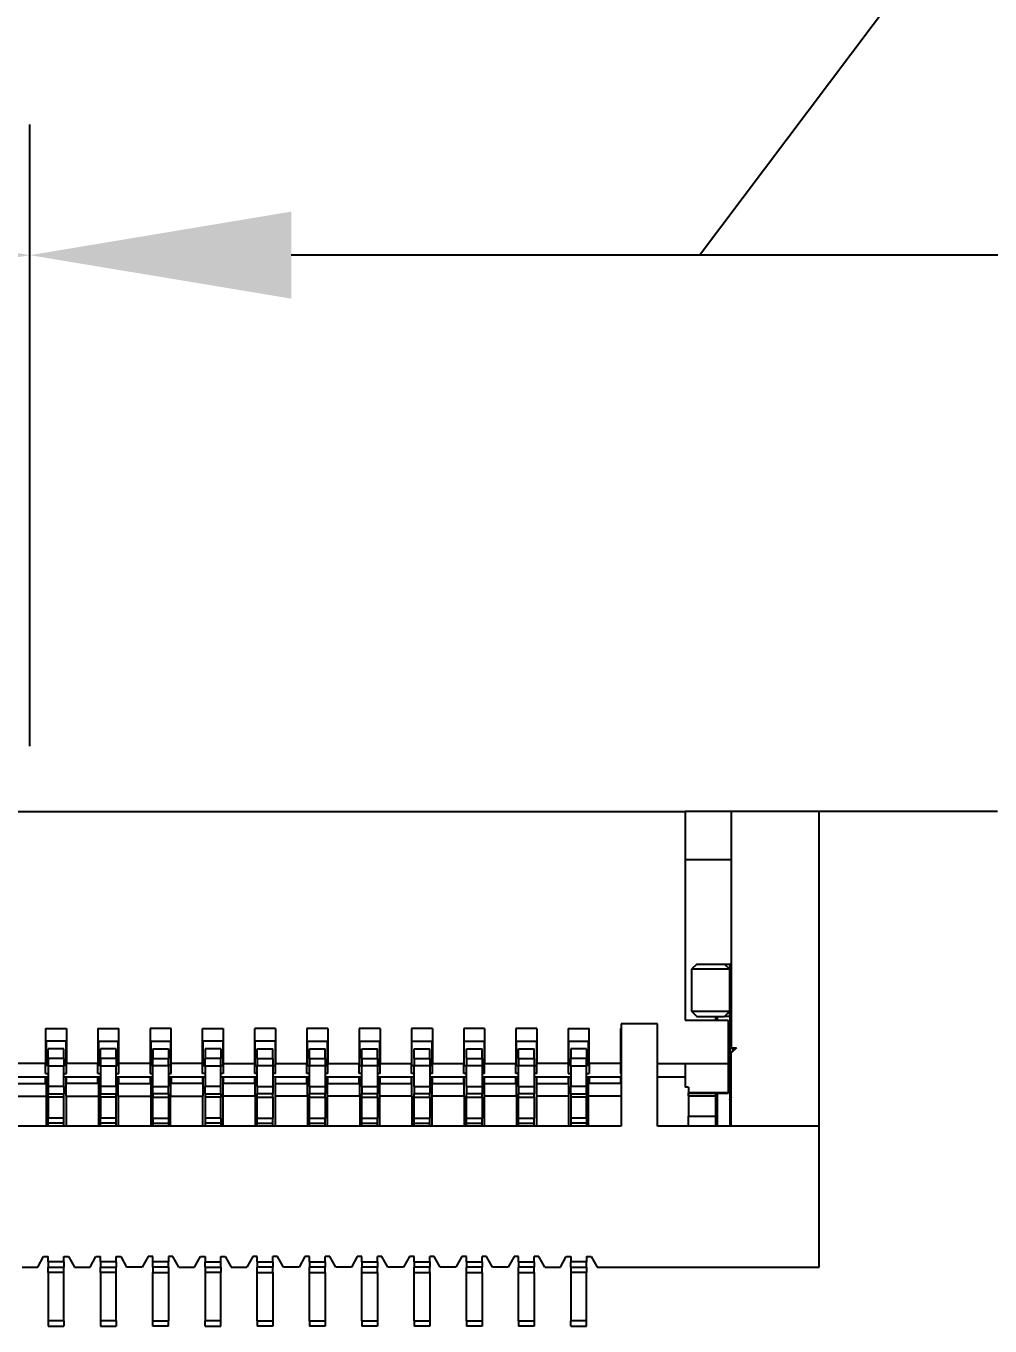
# Model space of a CAD drawing. Header units: millimetres. Extents: x 33 to 453, y 25 to 322.
# Drawn here: x 131.03 to 140.25, y 241.22 to 253.67 of the extents above; entities that cross this region are included whole.
import ezdxf

# ---------------------------------------------------------------- set-up
doc = ezdxf.new("R2010")
doc.units = ezdxf.units.MM
doc.layers.add('可见', color=7, linetype='Continuous')
doc.layers.add('标注、技术要求', color=1, linetype='Continuous')
doc.styles.add('陈杰（2）', font='gbenor.shx', dxfattribs={"width": 0.8, "height": 5, "bigfont": 'gbcbig.shx'})
doc.dimstyles.new('ISO-25（1）', dxfattribs={"dimtxt": 5, "dimasz": 2.5, "dimexe": 1.25, "dimexo": 0.625, "dimtad": 1, "dimtih": 1, "dimtoh": 1, "dimdsep": 46, "dimtxsty": '陈杰（2）', "dimcen": 2.5, "dimclrt": 256, "dimadec": 0, "dimazin": 0, "dimtol": 1, "dimtp": 0.15, "dimtm": 0.15, "dimtfac": 0.75, "dimtmove": 1, "dimatfit": 3, "dimfxl": 1, "dimtolj": 1, "dimarcsym": 0})
doc.dimstyles.new('ISO-25（3）', dxfattribs={"dimtxt": 5, "dimasz": 2.5, "dimexe": 1.25, "dimexo": 0.625, "dimtad": 1, "dimtih": 1, "dimtoh": 1, "dimdsep": 46, "dimtxsty": '陈杰（2）', "dimcen": 2.5, "dimclrt": 256, "dimadec": 0, "dimazin": 0, "dimtol": 1, "dimtp": 0.1, "dimtm": 0.1, "dimtfac": 0.75, "dimtmove": 1, "dimatfit": 3, "dimfxl": 1, "dimtolj": 1, "dimarcsym": 0})

# ---------------------------------------------------------------- blocks, each defined once
blk = doc.blocks.new('*D32')
at = {"layer": 'Defpoints', "color": 0, "transparency": 16777216}
for p in [(184.183, 273.04), (114.583, 243.147), (184.183, 243.147)]:
    blk.add_point(p, dxfattribs=at)
at = {"layer": '标注、技术要求', "color": 0, "lineweight": -2, "transparency": 16777216}
for p, q in [((114.583, 243.772), (114.583, 274.29)), ((184.183, 243.772), (184.183, 274.29)), ((117.083, 273.04), (181.683, 273.04))]:
    blk.add_line(p, q, dxfattribs=at)
at = {"layer": '标注、技术要求', "color": 0, "transparency": 16777216}
for points in [[(117.083, 273.457), (117.083, 272.623), (114.583, 273.04)], [(181.683, 273.457), (181.683, 272.623), (184.183, 273.04)]]:
    blk.add_solid(points, dxfattribs=at)
at = {"layer": '标注、技术要求', "transparency": 16777216, "insert": (149.383, 276.165), "char_height": 5, "attachment_point": 5, "style": '陈杰（2）'}
blk.add_mtext('\\A1;69.6{\\H3.75;±0.15}', dxfattribs=at)
blk = doc.blocks.new('*D54')
at = {"layer": 'Defpoints', "color": 0, "transparency": 16777216}
for p in [(114.583, 251.472), (131.068, 246.147), (114.583, 243.147)]:
    blk.add_point(p, dxfattribs=at)
at = {"layer": '标注、技术要求', "color": 0, "lineweight": -2, "transparency": 16777216}
for p, q in [((122.825, 251.472), (122.788, 258.155)), ((122.788, 258.155), (138.675, 258.155)), ((114.583, 243.772), (114.583, 252.722)), ((131.068, 246.772), (131.068, 252.722)), ((128.568, 251.472), (117.083, 251.472))]:
    blk.add_line(p, q, dxfattribs=at)
at = {"layer": '标注、技术要求', "color": 0, "transparency": 16777216}
for points in [[(117.083, 251.889), (117.083, 251.056), (114.583, 251.472)], [(128.568, 251.889), (128.568, 251.056), (131.068, 251.472)]]:
    blk.add_solid(points, dxfattribs=at)
at = {"layer": '标注、技术要求', "transparency": 16777216, "insert": (130.732, 261.28), "char_height": 5, "attachment_point": 5, "style": '陈杰（2）'}
blk.add_mtext('\\A1;16.49{\\H3.75;±0.1}', dxfattribs=at)
blk = doc.blocks.new('*D55')
at = {"layer": 'Defpoints', "color": 0, "transparency": 16777216}
for p in [(131.068, 251.472), (131.068, 246.147), (143.878, 246.147)]:
    blk.add_point(p, dxfattribs=at)
at = {"layer": '标注、技术要求', "color": 0, "lineweight": -2, "transparency": 16777216}
for p, q in [((137.473, 251.472), (142.414, 258.035)), ((142.414, 258.035), (157.289, 258.035)), ((131.068, 246.772), (131.068, 252.722)), ((143.878, 246.772), (143.878, 252.722)), ((141.378, 251.472), (133.568, 251.472))]:
    blk.add_line(p, q, dxfattribs=at)
at = {"layer": '标注、技术要求', "color": 0, "transparency": 16777216}
for points in [[(133.568, 251.889), (133.568, 251.056), (131.068, 251.472)], [(141.378, 251.889), (141.378, 251.056), (143.878, 251.472)]]:
    blk.add_solid(points, dxfattribs=at)
at = {"layer": '标注、技术要求', "transparency": 16777216, "insert": (149.852, 261.16), "char_height": 5, "attachment_point": 5, "style": '陈杰（2）'}
blk.add_mtext('\\A1;12.81{\\H3.75;±0.1}', dxfattribs=at)

msp = doc.modelspace()

# ---------------------------------------------------------------- linework, layer by layer
at = {"layer": '可见', "extrusion": (-1e-16, -1, 0)}
for p, q in [((124.798, 246.147), (137.338, 246.147)), ((137.778, 246.147), (137.338, 246.147)), ((137.338, 246.147), (137.338, 244.149)), ((138.618, 246.147), (137.778, 246.147)), ((137.778, 246.147), (137.778, 243.887)), ((140.323, 246.147), (138.618, 246.147)), ((138.618, 243.137), (138.618, 246.147)), ((137.338, 245.687), (137.778, 245.687)), ((137.448, 244.687), (137.398, 244.637)), ((137.763, 244.637), (137.398, 244.637)), ((137.398, 244.637), (137.398, 244.237)), ((137.448, 244.687), (137.713, 244.687)), ((137.713, 244.687), (137.763, 244.687)), ((137.713, 244.687), (137.763, 244.637)), ((137.778, 244.687), (137.763, 244.687)), ((137.763, 244.687), (137.763, 244.637)), ((137.763, 244.237), (137.763, 244.637)), ((137.767, 244.397), (137.763, 244.397)), ((137.767, 244.397), (137.767, 244.475)), ((137.778, 244.397), (137.767, 244.397)), ((137.767, 244.397), (137.767, 243.477)), ((137.398, 244.237), (137.763, 244.237)), ((137.398, 244.237), (137.448, 244.187)), ((137.763, 244.237), (137.713, 244.187)), ((137.763, 244.187), (137.763, 244.237)), ((137.071, 244.115), (136.723, 244.115)), ((136.723, 244.115), (136.723, 243.137)), ((137.071, 243.137), (137.071, 244.115)), ((137.338, 244.149), (137.748, 244.149)), ((137.448, 244.187), (137.713, 244.187)), ((137.628, 244.187), (137.628, 244.149)), ((137.643, 244.187), (137.643, 244.149)), ((137.763, 244.187), (137.713, 244.187)), ((137.748, 244.149), (137.748, 243.737)), ((137.763, 244.112), (137.748, 244.112)), ((137.763, 244.187), (137.763, 244.112)), ((137.763, 244.112), (137.763, 244.1)), ((131.218, 244.07), (131.218, 243.737)), ((131.218, 244.07), (131.418, 244.07)), ((131.418, 244.07), (131.418, 243.737)), ((131.718, 244.07), (131.718, 243.737)), ((131.718, 244.07), (131.918, 244.07)), ((131.918, 243.737), (131.918, 244.07)), ((132.218, 244.07), (132.218, 243.737)), ((132.418, 244.07), (132.218, 244.07)), ((132.418, 243.737), (132.418, 244.07)), ((132.718, 243.737), (132.718, 244.07)), ((132.718, 244.07), (132.918, 244.07)), ((132.918, 244.07), (132.918, 243.737)), ((133.218, 243.737), (133.218, 244.07)), ((133.418, 244.07), (133.218, 244.07)), ((133.418, 244.07), (133.418, 243.737)), ((133.718, 244.07), (133.718, 243.737)), ((133.918, 244.07), (133.718, 244.07)), ((133.918, 244.07), (133.918, 243.737)), ((134.218, 244.07), (134.218, 243.737)), ((134.418, 244.07), (134.218, 244.07)), ((134.418, 244.07), (134.418, 243.737)), ((134.718, 244.07), (134.718, 243.737)), ((134.918, 244.07), (134.718, 244.07)), ((134.918, 244.07), (134.918, 243.737)), ((135.218, 244.07), (135.218, 243.737)), ((135.418, 244.07), (135.218, 244.07)), ((135.418, 244.07), (135.418, 243.737)), ((135.718, 244.07), (135.718, 243.737)), ((135.918, 244.07), (135.718, 244.07)), ((135.918, 244.07), (135.918, 243.737)), ((136.218, 244.07), (136.218, 243.737)), ((136.218, 244.07), (136.418, 244.07)), ((136.418, 243.737), (136.418, 244.07)), ((136.718, 244.07), (136.718, 243.737)), ((136.718, 244.07), (136.723, 244.07)), ((137.763, 244.1), (137.748, 244.1)), ((137.748, 244.075), (137.763, 244.075)), ((137.763, 244.075), (137.763, 244.1)), ((137.763, 243.558), (137.763, 244.075)), ((131.418, 243.95), (131.218, 243.95)), ((131.223, 243.95), (131.223, 243.717)), ((131.243, 243.784), (131.243, 243.875)), ((131.393, 243.875), (131.243, 243.875)), ((131.393, 243.784), (131.393, 243.875)), ((131.413, 243.717), (131.413, 243.95)), ((131.718, 243.95), (131.918, 243.95)), ((131.723, 243.95), (131.723, 243.717)), ((131.743, 243.784), (131.743, 243.875)), ((131.893, 243.875), (131.743, 243.875)), ((131.893, 243.784), (131.893, 243.875)), ((131.913, 243.717), (131.913, 243.95)), ((132.218, 243.95), (132.418, 243.95)), ((132.223, 243.95), (132.223, 243.717)), ((132.243, 243.875), (132.243, 243.784)), ((132.243, 243.875), (132.393, 243.875)), ((132.393, 243.875), (132.393, 243.784)), ((132.413, 243.95), (132.413, 243.717)), ((132.918, 243.95), (132.718, 243.95)), ((132.723, 243.95), (132.723, 243.717)), ((132.743, 243.875), (132.743, 243.784)), ((132.893, 243.875), (132.743, 243.875)), ((132.893, 243.875), (132.893, 243.784)), ((132.913, 243.95), (132.913, 243.717)), ((133.418, 243.95), (133.218, 243.95)), ((133.223, 243.717), (133.223, 243.95)), ((133.243, 243.784), (133.243, 243.875)), ((133.243, 243.875), (133.393, 243.875)), ((133.393, 243.784), (133.393, 243.875)), ((133.413, 243.95), (133.413, 243.717)), ((133.718, 243.95), (133.918, 243.95)), ((133.723, 243.717), (133.723, 243.95)), ((133.743, 243.784), (133.743, 243.875)), ((133.743, 243.875), (133.893, 243.875)), ((133.893, 243.784), (133.893, 243.875)), ((133.913, 243.95), (133.913, 243.717)), ((134.218, 243.95), (134.418, 243.95)), ((134.223, 243.717), (134.223, 243.95)), ((134.243, 243.784), (134.243, 243.875)), ((134.243, 243.875), (134.393, 243.875)), ((134.393, 243.784), (134.393, 243.875)), ((134.413, 243.95), (134.413, 243.717)), ((134.718, 243.95), (134.918, 243.95)), ((134.723, 243.717), (134.723, 243.95)), ((134.743, 243.784), (134.743, 243.875)), ((134.743, 243.875), (134.893, 243.875)), ((134.893, 243.784), (134.893, 243.875)), ((134.913, 243.95), (134.913, 243.717)), ((135.218, 243.95), (135.418, 243.95)), ((135.223, 243.717), (135.223, 243.95)), ((135.243, 243.784), (135.243, 243.875)), ((135.243, 243.875), (135.393, 243.875)), ((135.393, 243.784), (135.393, 243.875)), ((135.413, 243.95), (135.413, 243.717)), ((135.718, 243.95), (135.918, 243.95)), ((135.723, 243.717), (135.723, 243.95)), ((135.743, 243.784), (135.743, 243.875)), ((135.743, 243.875), (135.893, 243.875)), ((135.893, 243.784), (135.893, 243.875)), ((135.913, 243.95), (135.913, 243.717)), ((136.218, 243.95), (136.418, 243.95)), ((136.223, 243.717), (136.223, 243.95)), ((136.243, 243.875), (136.243, 243.784)), ((136.393, 243.875), (136.243, 243.875)), ((136.393, 243.875), (136.393, 243.784)), ((136.413, 243.717), (136.413, 243.95)), ((136.718, 243.95), (136.723, 243.95)), ((137.828, 243.887), (137.778, 243.837)), ((137.778, 243.887), (137.828, 243.887)), ((137.793, 243.887), (137.793, 243.852)), ((131.218, 243.737), (130.918, 243.737)), ((131.218, 243.641), (131.218, 243.737)), ((131.243, 243.784), (131.243, 243.713)), ((131.393, 243.784), (131.243, 243.784)), ((131.393, 243.784), (131.393, 243.713)), ((131.718, 243.737), (131.418, 243.737)), ((131.418, 243.641), (131.418, 243.737)), ((131.718, 243.641), (131.718, 243.737)), ((131.743, 243.784), (131.743, 243.713)), ((131.893, 243.784), (131.743, 243.784)), ((131.893, 243.784), (131.893, 243.713)), ((132.218, 243.737), (131.918, 243.737)), ((131.918, 243.641), (131.918, 243.737)), ((132.218, 243.737), (132.218, 243.641)), ((132.243, 243.713), (132.243, 243.784)), ((132.243, 243.784), (132.393, 243.784)), ((132.393, 243.713), (132.393, 243.784)), ((132.718, 243.737), (132.418, 243.737)), ((132.418, 243.641), (132.418, 243.737)), ((132.718, 243.641), (132.718, 243.737)), ((132.743, 243.713), (132.743, 243.784)), ((132.893, 243.784), (132.743, 243.784)), ((132.893, 243.713), (132.893, 243.784)), ((132.918, 243.737), (133.218, 243.737)), ((132.918, 243.737), (132.918, 243.641)), ((133.218, 243.641), (133.218, 243.737)), ((133.243, 243.784), (133.243, 243.713)), ((133.243, 243.784), (133.393, 243.784)), ((133.393, 243.784), (133.393, 243.713)), ((133.418, 243.737), (133.718, 243.737)), ((133.418, 243.641), (133.418, 243.737)), ((133.718, 243.641), (133.718, 243.737)), ((133.743, 243.784), (133.743, 243.713)), ((133.743, 243.784), (133.893, 243.784)), ((133.893, 243.784), (133.893, 243.713)), ((133.918, 243.737), (134.218, 243.737)), ((133.918, 243.641), (133.918, 243.737)), ((134.218, 243.641), (134.218, 243.737)), ((134.243, 243.784), (134.243, 243.713)), ((134.243, 243.784), (134.393, 243.784)), ((134.393, 243.784), (134.393, 243.713)), ((134.418, 243.737), (134.718, 243.737)), ((134.418, 243.641), (134.418, 243.737)), ((134.718, 243.641), (134.718, 243.737)), ((134.743, 243.784), (134.743, 243.713)), ((134.743, 243.784), (134.893, 243.784)), ((134.893, 243.784), (134.893, 243.713)), ((134.918, 243.737), (135.218, 243.737)), ((134.918, 243.641), (134.918, 243.737)), ((135.218, 243.641), (135.218, 243.737)), ((135.243, 243.784), (135.243, 243.713)), ((135.243, 243.784), (135.393, 243.784)), ((135.393, 243.784), (135.393, 243.713)), ((135.418, 243.737), (135.718, 243.737)), ((135.418, 243.641), (135.418, 243.737)), ((135.718, 243.641), (135.718, 243.737)), ((135.743, 243.784), (135.743, 243.713)), ((135.743, 243.784), (135.893, 243.784)), ((135.893, 243.784), (135.893, 243.713)), ((136.218, 243.737), (135.918, 243.737)), ((135.918, 243.641), (135.918, 243.737)), ((136.218, 243.737), (136.218, 243.641)), ((136.243, 243.713), (136.243, 243.784)), ((136.393, 243.784), (136.243, 243.784)), ((136.393, 243.713), (136.393, 243.784)), ((136.718, 243.737), (136.418, 243.737)), ((136.418, 243.737), (136.418, 243.641)), ((136.718, 243.737), (136.718, 243.641)), ((137.071, 243.737), (137.338, 243.737)), ((137.338, 243.737), (137.748, 243.737)), ((137.338, 243.737), (137.338, 243.51)), ((137.748, 243.737), (137.748, 243.456)), ((137.778, 243.137), (137.778, 243.837)), ((131.243, 243.717), (131.218, 243.717)), ((131.218, 243.641), (131.243, 243.641)), ((131.243, 243.713), (131.243, 243.516)), ((131.243, 243.713), (131.393, 243.713)), ((131.418, 243.717), (131.393, 243.717)), ((131.393, 243.516), (131.393, 243.713)), ((131.393, 243.641), (131.418, 243.641)), ((131.743, 243.717), (131.718, 243.717)), ((131.718, 243.641), (131.743, 243.641)), ((131.743, 243.713), (131.743, 243.516)), ((131.743, 243.713), (131.893, 243.713)), ((131.918, 243.717), (131.893, 243.717)), ((131.893, 243.516), (131.893, 243.713)), ((131.893, 243.641), (131.918, 243.641)), ((132.243, 243.717), (132.218, 243.717)), ((132.218, 243.641), (132.243, 243.641)), ((132.243, 243.516), (132.243, 243.713)), ((132.393, 243.713), (132.243, 243.713)), ((132.418, 243.717), (132.393, 243.717)), ((132.393, 243.713), (132.393, 243.516)), ((132.393, 243.641), (132.418, 243.641)), ((132.718, 243.717), (132.743, 243.717)), ((132.743, 243.641), (132.718, 243.641)), ((132.743, 243.713), (132.743, 243.516)), ((132.743, 243.713), (132.893, 243.713)), ((132.893, 243.717), (132.918, 243.717)), ((132.893, 243.516), (132.893, 243.713)), ((132.918, 243.641), (132.893, 243.641)), ((133.218, 243.717), (133.243, 243.717)), ((133.243, 243.641), (133.218, 243.641)), ((133.243, 243.516), (133.243, 243.713)), ((133.393, 243.713), (133.243, 243.713)), ((133.393, 243.717), (133.418, 243.717)), ((133.393, 243.713), (133.393, 243.516)), ((133.418, 243.641), (133.393, 243.641)), ((133.718, 243.717), (133.743, 243.717)), ((133.743, 243.641), (133.718, 243.641)), ((133.743, 243.516), (133.743, 243.713)), ((133.893, 243.713), (133.743, 243.713)), ((133.893, 243.717), (133.918, 243.717)), ((133.893, 243.713), (133.893, 243.516)), ((133.918, 243.641), (133.893, 243.641)), ((134.218, 243.717), (134.243, 243.717)), ((134.243, 243.641), (134.218, 243.641)), ((134.243, 243.516), (134.243, 243.713)), ((134.393, 243.713), (134.243, 243.713)), ((134.393, 243.717), (134.418, 243.717)), ((134.393, 243.713), (134.393, 243.516)), ((134.418, 243.641), (134.393, 243.641)), ((134.718, 243.717), (134.743, 243.717)), ((134.743, 243.641), (134.718, 243.641)), ((134.743, 243.516), (134.743, 243.713)), ((134.893, 243.713), (134.743, 243.713)), ((134.893, 243.717), (134.918, 243.717)), ((134.893, 243.713), (134.893, 243.516)), ((134.918, 243.641), (134.893, 243.641)), ((135.218, 243.717), (135.243, 243.717)), ((135.243, 243.641), (135.218, 243.641)), ((135.243, 243.516), (135.243, 243.713)), ((135.393, 243.713), (135.243, 243.713)), ((135.393, 243.717), (135.418, 243.717)), ((135.393, 243.713), (135.393, 243.516)), ((135.418, 243.641), (135.393, 243.641)), ((135.718, 243.717), (135.743, 243.717)), ((135.743, 243.641), (135.718, 243.641)), ((135.743, 243.516), (135.743, 243.713)), ((135.893, 243.713), (135.743, 243.713)), ((135.893, 243.717), (135.918, 243.717)), ((135.893, 243.713), (135.893, 243.516)), ((135.918, 243.641), (135.893, 243.641)), ((136.243, 243.717), (136.218, 243.717)), ((136.218, 243.641), (136.243, 243.641)), ((136.243, 243.713), (136.243, 243.516)), ((136.243, 243.713), (136.393, 243.713)), ((136.418, 243.717), (136.393, 243.717)), ((136.393, 243.516), (136.393, 243.713)), ((136.393, 243.641), (136.418, 243.641)), ((136.723, 243.717), (136.718, 243.717)), ((136.718, 243.641), (136.723, 243.641)), ((131.243, 243.604), (130.893, 243.604)), ((130.918, 243.545), (131.218, 243.545)), ((131.218, 243.545), (131.218, 243.604)), ((131.223, 243.604), (131.223, 243.422)), ((131.243, 243.516), (131.243, 243.446)), ((131.393, 243.516), (131.243, 243.516)), ((131.743, 243.604), (131.393, 243.604)), ((131.393, 243.516), (131.393, 243.446)), ((131.413, 243.422), (131.413, 243.604)), ((131.418, 243.545), (131.418, 243.604)), ((131.718, 243.545), (131.418, 243.545)), ((131.718, 243.545), (131.718, 243.604)), ((131.723, 243.604), (131.723, 243.422)), ((131.743, 243.516), (131.743, 243.446)), ((131.893, 243.516), (131.743, 243.516)), ((132.243, 243.604), (131.893, 243.604)), ((131.893, 243.516), (131.893, 243.446)), ((131.913, 243.422), (131.913, 243.604)), ((131.918, 243.545), (131.918, 243.604)), ((131.918, 243.545), (132.218, 243.545)), ((132.218, 243.604), (132.218, 243.545)), ((132.223, 243.604), (132.223, 243.422)), ((132.243, 243.446), (132.243, 243.516)), ((132.243, 243.516), (132.393, 243.516)), ((132.743, 243.604), (132.393, 243.604)), ((132.393, 243.446), (132.393, 243.516)), ((132.413, 243.604), (132.413, 243.422)), ((132.418, 243.604), (132.418, 243.545)), ((132.718, 243.545), (132.418, 243.545)), ((132.718, 243.604), (132.718, 243.545)), ((132.723, 243.604), (132.723, 243.422)), ((132.743, 243.446), (132.743, 243.516)), ((132.893, 243.516), (132.743, 243.516)), ((133.243, 243.604), (132.893, 243.604)), ((132.893, 243.446), (132.893, 243.516)), ((132.913, 243.604), (132.913, 243.422)), ((132.918, 243.604), (132.918, 243.545)), ((133.218, 243.545), (132.918, 243.545)), ((133.218, 243.545), (133.218, 243.604)), ((133.223, 243.422), (133.223, 243.604)), ((133.243, 243.516), (133.243, 243.446)), ((133.243, 243.516), (133.393, 243.516)), ((133.743, 243.604), (133.393, 243.604)), ((133.393, 243.516), (133.393, 243.446)), ((133.413, 243.604), (133.413, 243.422)), ((133.418, 243.545), (133.418, 243.604)), ((133.418, 243.545), (133.718, 243.545)), ((133.718, 243.545), (133.718, 243.604)), ((133.723, 243.422), (133.723, 243.604)), ((133.743, 243.516), (133.743, 243.446)), ((133.743, 243.516), (133.893, 243.516)), ((134.243, 243.604), (133.893, 243.604)), ((133.893, 243.516), (133.893, 243.446)), ((133.913, 243.604), (133.913, 243.422)), ((133.918, 243.545), (133.918, 243.604)), ((133.918, 243.545), (134.218, 243.545)), ((134.218, 243.545), (134.218, 243.604)), ((134.223, 243.422), (134.223, 243.604)), ((134.243, 243.516), (134.243, 243.446)), ((134.243, 243.516), (134.393, 243.516)), ((134.743, 243.604), (134.393, 243.604)), ((134.393, 243.516), (134.393, 243.446)), ((134.413, 243.604), (134.413, 243.422)), ((134.418, 243.545), (134.418, 243.604)), ((134.418, 243.545), (134.718, 243.545)), ((134.718, 243.545), (134.718, 243.604)), ((134.723, 243.422), (134.723, 243.604)), ((134.743, 243.516), (134.743, 243.446)), ((134.743, 243.516), (134.893, 243.516)), ((135.243, 243.604), (134.893, 243.604)), ((134.893, 243.516), (134.893, 243.446)), ((134.913, 243.604), (134.913, 243.422)), ((134.918, 243.545), (134.918, 243.604)), ((134.918, 243.545), (135.218, 243.545)), ((135.218, 243.545), (135.218, 243.604)), ((135.223, 243.422), (135.223, 243.604)), ((135.243, 243.516), (135.243, 243.446)), ((135.243, 243.516), (135.393, 243.516)), ((135.743, 243.604), (135.393, 243.604)), ((135.393, 243.516), (135.393, 243.446)), ((135.413, 243.604), (135.413, 243.422)), ((135.418, 243.545), (135.418, 243.604)), ((135.418, 243.545), (135.718, 243.545)), ((135.718, 243.545), (135.718, 243.604)), ((135.723, 243.422), (135.723, 243.604)), ((135.743, 243.516), (135.743, 243.446)), ((135.743, 243.516), (135.893, 243.516)), ((136.243, 243.604), (135.893, 243.604)), ((135.893, 243.516), (135.893, 243.446)), ((135.913, 243.604), (135.913, 243.422)), ((135.918, 243.545), (135.918, 243.604)), ((135.918, 243.545), (136.218, 243.545)), ((136.218, 243.604), (136.218, 243.545)), ((136.223, 243.422), (136.223, 243.604)), ((136.243, 243.446), (136.243, 243.516)), ((136.393, 243.516), (136.243, 243.516)), ((136.723, 243.604), (136.393, 243.604)), ((136.393, 243.446), (136.393, 243.516)), ((136.413, 243.422), (136.413, 243.604)), ((136.418, 243.604), (136.418, 243.545)), ((136.718, 243.545), (136.418, 243.545)), ((136.718, 243.604), (136.718, 243.545)), ((137.338, 243.604), (137.071, 243.604)), ((137.368, 243.51), (137.338, 243.51)), ((137.368, 243.51), (137.368, 243.456)), ((137.748, 243.558), (137.763, 243.558)), ((137.763, 243.522), (137.748, 243.522)), ((137.763, 243.558), (137.763, 243.522)), ((137.763, 243.486), (137.763, 243.522)), ((130.913, 243.422), (131.223, 243.422)), ((131.223, 243.422), (131.223, 243.137)), ((131.243, 243.412), (131.243, 243.446)), ((131.243, 243.446), (131.393, 243.446)), ((131.243, 243.412), (131.243, 243.212)), ((131.393, 243.412), (131.243, 243.412)), ((131.393, 243.412), (131.393, 243.446)), ((131.393, 243.212), (131.393, 243.412)), ((131.413, 243.422), (131.413, 243.137)), ((131.413, 243.422), (131.723, 243.422)), ((131.723, 243.422), (131.723, 243.137)), ((131.743, 243.412), (131.743, 243.446)), ((131.743, 243.446), (131.893, 243.446)), ((131.743, 243.412), (131.743, 243.212)), ((131.893, 243.412), (131.743, 243.412)), ((131.893, 243.412), (131.893, 243.446)), ((131.893, 243.212), (131.893, 243.412)), ((131.913, 243.422), (131.913, 243.137)), ((131.913, 243.422), (132.223, 243.422)), ((132.223, 243.422), (132.223, 243.137)), ((132.243, 243.446), (132.243, 243.412)), ((132.393, 243.446), (132.243, 243.446)), ((132.243, 243.212), (132.243, 243.412)), ((132.243, 243.412), (132.393, 243.412)), ((132.393, 243.446), (132.393, 243.412)), ((132.393, 243.412), (132.393, 243.212)), ((132.413, 243.137), (132.413, 243.422)), ((132.413, 243.422), (132.723, 243.422)), ((132.723, 243.137), (132.723, 243.422)), ((132.743, 243.446), (132.743, 243.412)), ((132.743, 243.446), (132.893, 243.446)), ((132.743, 243.412), (132.743, 243.212)), ((132.893, 243.412), (132.743, 243.412)), ((132.893, 243.446), (132.893, 243.412)), ((132.893, 243.212), (132.893, 243.412)), ((132.913, 243.422), (132.913, 243.137)), ((133.223, 243.422), (132.913, 243.422)), ((133.223, 243.422), (133.223, 243.137)), ((133.243, 243.412), (133.243, 243.446)), ((133.393, 243.446), (133.243, 243.446)), ((133.243, 243.212), (133.243, 243.412)), ((133.243, 243.412), (133.393, 243.412)), ((133.393, 243.412), (133.393, 243.446)), ((133.393, 243.412), (133.393, 243.212)), ((133.413, 243.422), (133.413, 243.137)), ((133.723, 243.422), (133.413, 243.422)), ((133.723, 243.422), (133.723, 243.137)), ((133.743, 243.412), (133.743, 243.446)), ((133.893, 243.446), (133.743, 243.446)), ((133.743, 243.212), (133.743, 243.412)), ((133.743, 243.412), (133.893, 243.412)), ((133.893, 243.412), (133.893, 243.446)), ((133.893, 243.412), (133.893, 243.212)), ((133.913, 243.422), (133.913, 243.137)), ((134.223, 243.422), (133.913, 243.422)), ((134.223, 243.422), (134.223, 243.137)), ((134.243, 243.412), (134.243, 243.446)), ((134.393, 243.446), (134.243, 243.446)), ((134.243, 243.212), (134.243, 243.412)), ((134.243, 243.412), (134.393, 243.412)), ((134.393, 243.412), (134.393, 243.446)), ((134.393, 243.412), (134.393, 243.212)), ((134.413, 243.422), (134.413, 243.137)), ((134.723, 243.422), (134.413, 243.422)), ((134.723, 243.422), (134.723, 243.137)), ((134.743, 243.412), (134.743, 243.446)), ((134.893, 243.446), (134.743, 243.446)), ((134.743, 243.212), (134.743, 243.412)), ((134.743, 243.412), (134.893, 243.412)), ((134.893, 243.412), (134.893, 243.446)), ((134.893, 243.412), (134.893, 243.212)), ((134.913, 243.422), (134.913, 243.137)), ((135.223, 243.422), (134.913, 243.422)), ((135.223, 243.422), (135.223, 243.137)), ((135.243, 243.412), (135.243, 243.446)), ((135.393, 243.446), (135.243, 243.446)), ((135.243, 243.212), (135.243, 243.412)), ((135.243, 243.412), (135.393, 243.412)), ((135.393, 243.412), (135.393, 243.446)), ((135.393, 243.412), (135.393, 243.212)), ((135.413, 243.422), (135.413, 243.137)), ((135.723, 243.422), (135.413, 243.422)), ((135.723, 243.422), (135.723, 243.137)), ((135.743, 243.412), (135.743, 243.446)), ((135.893, 243.446), (135.743, 243.446)), ((135.743, 243.212), (135.743, 243.412)), ((135.743, 243.412), (135.893, 243.412)), ((135.893, 243.412), (135.893, 243.446)), ((135.893, 243.412), (135.893, 243.212)), ((135.913, 243.422), (135.913, 243.137)), ((136.223, 243.422), (135.913, 243.422)), ((136.223, 243.137), (136.223, 243.422)), ((136.243, 243.446), (136.243, 243.412)), ((136.243, 243.446), (136.393, 243.446)), ((136.243, 243.412), (136.243, 243.212)), ((136.393, 243.412), (136.243, 243.412)), ((136.393, 243.446), (136.393, 243.412)), ((136.393, 243.212), (136.393, 243.412)), ((136.413, 243.137), (136.413, 243.422)), ((136.723, 243.422), (136.413, 243.422)), ((137.368, 243.449), (137.368, 243.456)), ((137.748, 243.456), (137.368, 243.456)), ((137.368, 243.425), (137.368, 243.449)), ((137.748, 243.449), (137.368, 243.449)), ((137.368, 243.425), (137.368, 243.232)), ((137.368, 243.425), (137.628, 243.425)), ((137.628, 243.449), (137.628, 243.425)), ((137.628, 243.425), (137.628, 243.232)), ((137.643, 243.449), (137.643, 243.137)), ((137.748, 243.486), (137.763, 243.486)), ((137.748, 243.449), (137.748, 243.456)), ((137.763, 243.486), (137.763, 243.137)), ((137.763, 243.477), (137.767, 243.477)), ((137.767, 243.477), (137.778, 243.477)), ((137.767, 243.399), (137.767, 243.477)), ((136.723, 243.137), (125.413, 243.137)), ((131.243, 243.164), (131.243, 243.212)), ((131.393, 243.212), (131.243, 243.212)), ((131.243, 243.137), (131.243, 243.164)), ((131.393, 243.164), (131.243, 243.164)), ((131.393, 243.164), (131.393, 243.212)), ((131.393, 243.137), (131.393, 243.164)), ((131.743, 243.164), (131.743, 243.212)), ((131.893, 243.212), (131.743, 243.212)), ((131.743, 243.137), (131.743, 243.164)), ((131.893, 243.164), (131.743, 243.164)), ((131.893, 243.164), (131.893, 243.212)), ((131.893, 243.137), (131.893, 243.164)), ((132.243, 243.212), (132.243, 243.164)), ((132.243, 243.212), (132.393, 243.212)), ((132.243, 243.164), (132.243, 243.137)), ((132.243, 243.164), (132.393, 243.164)), ((132.393, 243.212), (132.393, 243.164)), ((132.393, 243.164), (132.393, 243.137)), ((132.743, 243.212), (132.743, 243.164)), ((132.893, 243.212), (132.743, 243.212)), ((132.743, 243.164), (132.743, 243.137)), ((132.893, 243.164), (132.743, 243.164)), ((132.893, 243.212), (132.893, 243.164)), ((132.893, 243.164), (132.893, 243.137)), ((133.243, 243.164), (133.243, 243.212)), ((133.243, 243.212), (133.393, 243.212)), ((133.243, 243.137), (133.243, 243.164)), ((133.243, 243.164), (133.393, 243.164)), ((133.393, 243.164), (133.393, 243.212)), ((133.393, 243.137), (133.393, 243.164)), ((133.743, 243.164), (133.743, 243.212)), ((133.743, 243.212), (133.893, 243.212)), ((133.743, 243.137), (133.743, 243.164)), ((133.743, 243.164), (133.893, 243.164)), ((133.893, 243.164), (133.893, 243.212)), ((133.893, 243.137), (133.893, 243.164)), ((134.243, 243.164), (134.243, 243.212)), ((134.243, 243.212), (134.393, 243.212)), ((134.243, 243.137), (134.243, 243.164)), ((134.243, 243.164), (134.393, 243.164)), ((134.393, 243.164), (134.393, 243.212)), ((134.393, 243.137), (134.393, 243.164)), ((134.743, 243.164), (134.743, 243.212)), ((134.743, 243.212), (134.893, 243.212)), ((134.743, 243.137), (134.743, 243.164)), ((134.743, 243.164), (134.893, 243.164)), ((134.893, 243.164), (134.893, 243.212)), ((134.893, 243.137), (134.893, 243.164)), ((135.243, 243.164), (135.243, 243.212)), ((135.243, 243.212), (135.393, 243.212)), ((135.243, 243.137), (135.243, 243.164)), ((135.243, 243.164), (135.393, 243.164)), ((135.393, 243.164), (135.393, 243.212)), ((135.393, 243.137), (135.393, 243.164)), ((135.743, 243.164), (135.743, 243.212)), ((135.743, 243.212), (135.893, 243.212)), ((135.743, 243.137), (135.743, 243.164)), ((135.743, 243.164), (135.893, 243.164)), ((135.893, 243.164), (135.893, 243.212)), ((135.893, 243.137), (135.893, 243.164)), ((136.243, 243.212), (136.243, 243.164)), ((136.393, 243.212), (136.243, 243.212)), ((136.243, 243.164), (136.243, 243.137)), ((136.393, 243.164), (136.243, 243.164)), ((136.393, 243.212), (136.393, 243.164)), ((136.393, 243.164), (136.393, 243.137)), ((138.618, 243.137), (137.071, 243.137)), ((137.368, 243.137), (137.368, 243.232)), ((137.368, 243.232), (137.628, 243.232)), ((137.628, 243.232), (137.628, 243.137)), ((138.618, 241.787), (138.618, 243.137)), ((131.143, 241.787), (131.199, 241.887)), ((131.199, 241.887), (131.243, 241.887)), ((131.243, 241.837), (131.243, 241.887)), ((131.393, 241.837), (131.393, 241.887)), ((131.393, 241.887), (131.436, 241.887)), ((131.436, 241.887), (131.493, 241.787)), ((131.643, 241.787), (131.699, 241.887)), ((131.699, 241.887), (131.743, 241.887)), ((131.743, 241.837), (131.743, 241.887)), ((131.893, 241.837), (131.893, 241.887)), ((131.893, 241.887), (131.936, 241.887)), ((131.936, 241.887), (131.993, 241.787)), ((132.199, 241.887), (132.143, 241.787)), ((132.243, 241.887), (132.199, 241.887)), ((132.243, 241.837), (132.243, 241.887)), ((132.393, 241.887), (132.393, 241.837)), ((132.436, 241.887), (132.393, 241.887)), ((132.493, 241.787), (132.436, 241.887)), ((132.643, 241.787), (132.699, 241.887)), ((132.699, 241.887), (132.743, 241.887)), ((132.743, 241.887), (132.743, 241.837)), ((132.893, 241.837), (132.893, 241.887)), ((132.893, 241.887), (132.936, 241.887)), ((132.936, 241.887), (132.993, 241.787)), ((133.199, 241.887), (133.143, 241.787)), ((133.243, 241.887), (133.199, 241.887)), ((133.243, 241.837), (133.243, 241.887)), ((133.393, 241.837), (133.393, 241.887)), ((133.436, 241.887), (133.393, 241.887)), ((133.493, 241.787), (133.436, 241.887)), ((133.699, 241.887), (133.643, 241.787)), ((133.743, 241.887), (133.699, 241.887)), ((133.743, 241.837), (133.743, 241.887)), ((133.893, 241.837), (133.893, 241.887)), ((133.936, 241.887), (133.893, 241.887)), ((133.993, 241.787), (133.936, 241.887)), ((134.199, 241.887), (134.143, 241.787)), ((134.243, 241.887), (134.199, 241.887)), ((134.243, 241.837), (134.243, 241.887)), ((134.393, 241.837), (134.393, 241.887)), ((134.436, 241.887), (134.393, 241.887)), ((134.493, 241.787), (134.436, 241.887)), ((134.699, 241.887), (134.643, 241.787)), ((134.743, 241.887), (134.699, 241.887)), ((134.743, 241.837), (134.743, 241.887)), ((134.893, 241.837), (134.893, 241.887)), ((134.936, 241.887), (134.893, 241.887)), ((134.993, 241.787), (134.936, 241.887)), ((135.199, 241.887), (135.143, 241.787)), ((135.243, 241.887), (135.199, 241.887)), ((135.243, 241.837), (135.243, 241.887)), ((135.393, 241.837), (135.393, 241.887)), ((135.436, 241.887), (135.393, 241.887)), ((135.493, 241.787), (135.436, 241.887)), ((135.699, 241.887), (135.643, 241.787)), ((135.743, 241.887), (135.699, 241.887)), ((135.743, 241.837), (135.743, 241.887)), ((135.893, 241.837), (135.893, 241.887)), ((135.936, 241.887), (135.893, 241.887)), ((135.993, 241.787), (135.936, 241.887)), ((136.143, 241.787), (136.199, 241.887)), ((136.199, 241.887), (136.243, 241.887)), ((136.243, 241.887), (136.243, 241.837)), ((136.393, 241.887), (136.393, 241.837)), ((136.393, 241.887), (136.436, 241.887)), ((136.436, 241.887), (136.493, 241.787)), ((130.993, 241.787), (131.143, 241.787)), ((131.393, 241.837), (131.243, 241.837)), ((131.243, 241.837), (131.243, 241.787)), ((131.243, 241.737), (131.243, 241.787)), ((131.243, 241.787), (131.393, 241.787)), ((131.393, 241.837), (131.393, 241.787)), ((131.393, 241.737), (131.393, 241.787)), ((131.493, 241.787), (131.643, 241.787)), ((131.893, 241.837), (131.743, 241.837)), ((131.743, 241.837), (131.743, 241.787)), ((131.743, 241.737), (131.743, 241.787)), ((131.743, 241.787), (131.893, 241.787)), ((131.893, 241.837), (131.893, 241.787)), ((131.893, 241.737), (131.893, 241.787)), ((132.143, 241.787), (131.993, 241.787)), ((132.393, 241.837), (132.243, 241.837)), ((132.243, 241.787), (132.243, 241.837)), ((132.243, 241.787), (132.243, 241.737)), ((132.393, 241.787), (132.243, 241.787)), ((132.393, 241.787), (132.393, 241.837)), ((132.393, 241.787), (132.393, 241.737)), ((132.493, 241.787), (132.643, 241.787)), ((132.743, 241.837), (132.893, 241.837)), ((132.743, 241.787), (132.743, 241.837)), ((132.743, 241.787), (132.743, 241.737)), ((132.743, 241.787), (132.893, 241.787)), ((132.893, 241.787), (132.893, 241.837)), ((132.893, 241.787), (132.893, 241.737)), ((132.993, 241.787), (133.143, 241.787)), ((133.243, 241.837), (133.393, 241.837)), ((133.243, 241.837), (133.243, 241.787)), ((133.243, 241.737), (133.243, 241.787)), ((133.393, 241.787), (133.243, 241.787)), ((133.393, 241.837), (133.393, 241.787)), ((133.393, 241.737), (133.393, 241.787)), ((133.643, 241.787), (133.493, 241.787)), ((133.743, 241.837), (133.893, 241.837)), ((133.743, 241.837), (133.743, 241.787)), ((133.743, 241.737), (133.743, 241.787)), ((133.893, 241.787), (133.743, 241.787)), ((133.893, 241.837), (133.893, 241.787)), ((133.893, 241.737), (133.893, 241.787)), ((134.143, 241.787), (133.993, 241.787)), ((134.243, 241.837), (134.393, 241.837)), ((134.243, 241.837), (134.243, 241.787)), ((134.243, 241.737), (134.243, 241.787)), ((134.393, 241.787), (134.243, 241.787)), ((134.393, 241.837), (134.393, 241.787)), ((134.393, 241.737), (134.393, 241.787)), ((134.643, 241.787), (134.493, 241.787)), ((134.743, 241.837), (134.893, 241.837)), ((134.743, 241.837), (134.743, 241.787)), ((134.743, 241.737), (134.743, 241.787)), ((134.893, 241.787), (134.743, 241.787)), ((134.893, 241.837), (134.893, 241.787)), ((134.893, 241.737), (134.893, 241.787)), ((135.143, 241.787), (134.993, 241.787)), ((135.243, 241.837), (135.393, 241.837)), ((135.243, 241.837), (135.243, 241.787)), ((135.243, 241.737), (135.243, 241.787)), ((135.393, 241.787), (135.243, 241.787)), ((135.393, 241.837), (135.393, 241.787)), ((135.393, 241.737), (135.393, 241.787)), ((135.643, 241.787), (135.493, 241.787)), ((135.743, 241.837), (135.893, 241.837)), ((135.743, 241.837), (135.743, 241.787)), ((135.743, 241.737), (135.743, 241.787)), ((135.893, 241.787), (135.743, 241.787)), ((135.893, 241.837), (135.893, 241.787)), ((135.893, 241.737), (135.893, 241.787)), ((135.993, 241.787), (136.143, 241.787)), ((136.393, 241.837), (136.243, 241.837)), ((136.243, 241.787), (136.243, 241.837)), ((136.243, 241.787), (136.243, 241.737)), ((136.243, 241.787), (136.393, 241.787)), ((136.393, 241.787), (136.393, 241.837)), ((136.393, 241.787), (136.393, 241.737)), ((136.493, 241.787), (138.618, 241.787)), ((131.243, 241.737), (131.243, 241.273)), ((131.393, 241.737), (131.243, 241.737)), ((131.393, 241.273), (131.393, 241.737)), ((131.743, 241.737), (131.743, 241.273)), ((131.893, 241.737), (131.743, 241.737)), ((131.893, 241.273), (131.893, 241.737)), ((132.243, 241.273), (132.243, 241.737)), ((132.243, 241.737), (132.393, 241.737)), ((132.393, 241.737), (132.393, 241.273)), ((132.743, 241.737), (132.743, 241.273)), ((132.893, 241.737), (132.743, 241.737)), ((132.893, 241.273), (132.893, 241.737)), ((133.243, 241.273), (133.243, 241.737)), ((133.243, 241.737), (133.393, 241.737)), ((133.393, 241.737), (133.393, 241.273)), ((133.743, 241.273), (133.743, 241.737)), ((133.743, 241.737), (133.893, 241.737)), ((133.893, 241.737), (133.893, 241.273)), ((134.243, 241.273), (134.243, 241.737)), ((134.243, 241.737), (134.393, 241.737)), ((134.393, 241.737), (134.393, 241.273)), ((134.743, 241.273), (134.743, 241.737)), ((134.743, 241.737), (134.893, 241.737)), ((134.893, 241.737), (134.893, 241.273)), ((135.243, 241.273), (135.243, 241.737)), ((135.243, 241.737), (135.393, 241.737)), ((135.393, 241.737), (135.393, 241.273)), ((135.743, 241.273), (135.743, 241.737)), ((135.743, 241.737), (135.893, 241.737)), ((135.893, 241.737), (135.893, 241.273)), ((136.243, 241.737), (136.243, 241.273)), ((136.393, 241.737), (136.243, 241.737)), ((136.393, 241.273), (136.393, 241.737)), ((131.243, 241.273), (131.243, 241.223)), ((131.393, 241.273), (131.243, 241.273)), ((131.393, 241.273), (131.393, 241.223)), ((131.743, 241.273), (131.743, 241.223)), ((131.893, 241.273), (131.743, 241.273)), ((131.893, 241.273), (131.893, 241.223)), ((132.243, 241.223), (132.243, 241.273)), ((132.243, 241.273), (132.393, 241.273)), ((132.393, 241.223), (132.393, 241.273)), ((132.743, 241.223), (132.743, 241.273)), ((132.893, 241.273), (132.743, 241.273)), ((132.893, 241.223), (132.893, 241.273)), ((133.243, 241.273), (133.243, 241.223)), ((133.243, 241.273), (133.393, 241.273)), ((133.393, 241.273), (133.393, 241.223)), ((133.743, 241.273), (133.743, 241.223)), ((133.743, 241.273), (133.893, 241.273)), ((133.893, 241.273), (133.893, 241.223)), ((134.243, 241.273), (134.243, 241.223)), ((134.243, 241.273), (134.393, 241.273)), ((134.393, 241.273), (134.393, 241.223)), ((134.743, 241.273), (134.743, 241.223)), ((134.743, 241.273), (134.893, 241.273)), ((134.893, 241.273), (134.893, 241.223)), ((135.243, 241.273), (135.243, 241.223)), ((135.243, 241.273), (135.393, 241.273)), ((135.393, 241.273), (135.393, 241.223)), ((135.743, 241.273), (135.743, 241.223)), ((135.743, 241.273), (135.893, 241.273)), ((135.893, 241.273), (135.893, 241.223)), ((136.243, 241.223), (136.243, 241.273)), ((136.393, 241.273), (136.243, 241.273)), ((136.393, 241.223), (136.393, 241.273)), ((131.243, 241.223), (131.393, 241.223)), ((131.743, 241.223), (131.893, 241.223)), ((132.393, 241.223), (132.243, 241.223)), ((132.743, 241.223), (132.893, 241.223)), ((133.393, 241.223), (133.243, 241.223)), ((133.893, 241.223), (133.743, 241.223)), ((134.393, 241.223), (134.243, 241.223)), ((134.893, 241.223), (134.743, 241.223)), ((135.393, 241.223), (135.243, 241.223)), ((135.893, 241.223), (135.743, 241.223)), ((136.243, 241.223), (136.393, 241.223))]:
    msp.add_line(p, q, dxfattribs=at)
at = {"layer": '可见', "extrusion": (0, 0, -1)}
for centre, radius, start, end in [((-137.783, 244.487), 0.02, 323.1301, 0), ((-137.663, 244.397), 0.13, 143.1301, 152.2042), ((-137.783, 243.387), 0.02, 0, 36.8699), ((-137.663, 243.477), 0.13, 207.7958, 216.8699)]:
    msp.add_arc(centre, radius, start, end, dxfattribs=at)

# ---------------------------------------------------------------- dimensions: what is measured, and where the dimension line sits
at = {"layer": '标注、技术要求'}
dim = msp.add_linear_dim(base=(184.183, 273.04), p1=(114.583, 243.147), p2=(184.183, 243.147), dimstyle='ISO-25（1）', dxfattribs=at)
dim.commit()
dim.dimension.update_dxf_attribs({"geometry": '*D32', "text_midpoint": (149.383, 276.165)})
for base, p1, p2, picture, middle in [((114.582719915, 251.472335989), (131.067719915, 246.146726304), (114.582719915, 243.146726304), '*D54', (123.413178443, 258.154818666)), ((131.068, 251.472), (143.878, 246.147), (131.068, 246.147), '*D55', (143.039, 258.035))]:
    dim = msp.add_linear_dim(base=base, p1=p1, p2=p2, dimstyle='ISO-25（3）', dxfattribs=at)
    dim.commit()
    dim.dimension.update_dxf_attribs({"geometry": picture, "text_midpoint": middle, "dimtype": 160})

doc.saveas('drawing.dxf')
